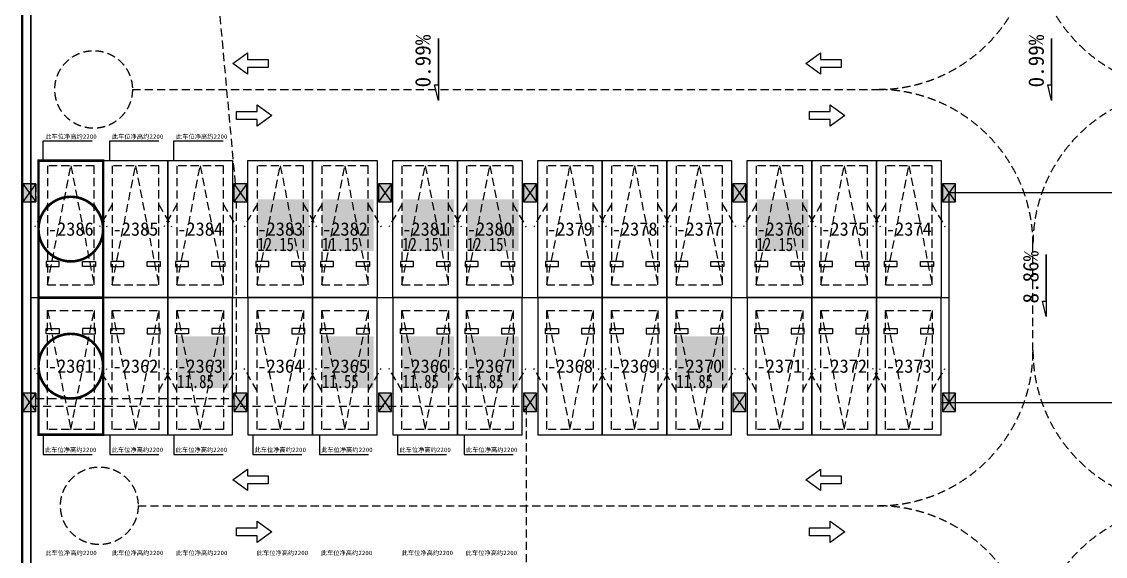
# Model space of a CAD drawing. Header units: millimetres. Extents: x -48310 to 218990, y -633409 to -276709.
# Drawn here: x 8450 to 50347, y -581955 to -561278 of the extents above; entities that cross this region are included whole.
import ezdxf
from ezdxf.enums import TextEntityAlignment as Align

# ---------------------------------------------------------------- set-up
doc = ezdxf.new("R2010")
doc.units = ezdxf.units.MM
doc.header["$LTSCALE"] = 100
doc.linetypes.add('A6-DK-B2F$0$HIDDEN2', pattern=[4.7625, 3.175, -1.5875])
doc.layers.get('Defpoints').update_dxf_attribs({"color": 189})
for name, color, linetype in [('A-DIMS-INSD', 3, 'Continuous'), ('A-LEVEL-RefEdit0', 181, 'Continuous'), ('A-TITLE', 222, 'Continuous'), ('A6-DK-B2F$0$-ACO-DIMS', 144, 'Continuous'), ('A6-DK-B2F$0$A-CONC', 30, 'Continuous'), ('A6-DK-B2F$0$A-PRKG', 175, 'A6-DK-B2F$0$HIDDEN2'), ('A6-DK-B2F$0$A-PRKG-SIGN', 252, 'Continuous'), ('A6-DK-B2F$0$A-TRACK', 77, 'A6-DK-B2F$0$HIDDEN2'), ('A6-DK-B2F$0$A-VOID', 221, 'A6-DK-B2F$0$HIDDEN2'), ('A6-DK-BG-B2F$0$-ACO-DIMS', 144, 'Continuous'), ('A6-DK-BG-B2F$0$A-DRAIN', 152, 'Continuous'), ('A6-W-B2$0$S-WALL-S', 4, 'Continuous'), ('A6-W-B2-BH$0$S-HATCH-S', 252, 'Continuous'), ('a_parking_number', 200, 'Continuous'), ('a_parking_price', 221, 'Continuous'), ('a_parking_sales_mark', 180, 'Continuous'), ('xref(dwg引用图层)', 7, 'Continuous'), ('留孔', 1, 'Continuous')]:
    doc.layers.add(name, color=color, linetype=linetype)
doc.layers.add('A6-W-B2$0$S-EDIT', color=241, linetype='Continuous', plot=False)
doc.styles.add('A6-DK-BG-B2F$0$华文细黑', font='STXIHEI.TTF')
doc.styles.add('华文细黑', font='STXIHEI.TTF')
doc.styles.add('黑体', font='simhei.ttf', dxfattribs={"width": 0.8})

# ---------------------------------------------------------------- blocks, each defined once
blk = doc.blocks.new('A6-W-B2$0$Z-1')
at = {"layer": 'A-DIMS-INSD'}
h = blk.add_hatch(color=252, dxfattribs=at)
h.dxf.hatch_style = 1
h.paths.add_polyline_path([(91833, 54651), (91833, 54151), (92533, 54151), (92533, 54651)])
at = {"layer": 'A6-W-B2$0$S-EDIT'}
for p, q in [((91833, 54151), (92533, 54651)), ((91833, 54651), (92533, 54151))]:
    blk.add_line(p, q, dxfattribs=at)
at = {"layer": 'A6-W-B2$0$S-WALL-S', "color": 0, "linetype": 'ByBlock', "lineweight": -2}
blk.add_lwpolyline([(91833, 54651), (91833, 54151), (92533, 54151), (92533, 54651), (91833, 54651)], dxfattribs=at)
blk = doc.blocks.new('A6-W-B2', base_point=(85957, 40190))
at = {"layer": 'A6-W-B2$0$S-WALL-S', "elevation": 0}
blk.add_lwpolyline([(94407, 81165), (94757, 81165), (94757, 38215), (94407, 38215)], close=True, dxfattribs=at)
at = {"layer": 'A6-W-B2$0$S-WALL-S', "rotation": 270}
for p in [(40306, 164473), (48456, 164473), (54056, 164473), (59656, 164473), (67756, 164473), (75856, 164473), (40306, 156373), (48456, 156373), (54056, 156373), (59656, 156373), (67756, 156373), (75856, 156373)]:
    blk.add_blockref('A6-W-B2$0$Z-1', p, dxfattribs=at)
blk = doc.blocks.new('A6-W-B2-BH', base_point=(85957, 40190))
at = {"layer": 'A6-W-B2-BH$0$S-HATCH-S'}
h = blk.add_hatch(color=256, dxfattribs=at)
h.dxf.hatch_style = 2
h.paths.add_polyline_path([(94757, 40490), (94457, 40490), (94707, 40190), (94757, 40250)])
h.paths.add_polyline_path([(94457, 40490), (94457, 39890), (94707, 40190)])
h.paths.add_polyline_path([(94757, 40130), (94707, 40190), (94457, 39890), (94757, 39890)])
h.paths.add_polyline_path([(94757, 40250), (94707, 40190), (94757, 40130)])
h.paths.add_polyline_path([(94957, 48440), (94757, 48440), (94757, 48160)], flags=17)
h.paths.add_polyline_path([(94957, 48440), (94757, 48160), (94757, 48020), (94957, 47740)])
h.paths.add_polyline_path([(94757, 48020), (94757, 47740), (94957, 47740)], flags=17)
h.paths.add_polyline_path([(94957, 56540), (94757, 56260), (94757, 56120), (94957, 55840)])
h.paths.add_polyline_path([(94957, 56540), (94757, 56540), (94757, 56260)], flags=17)
h.paths.add_polyline_path([(94757, 56120), (94757, 55840), (94957, 55840)], flags=17)
h.paths.add_polyline_path([(94957, 64540), (94757, 64540), (94757, 64260)], flags=17)
h.paths.add_polyline_path([(94957, 64540), (94757, 64260), (94757, 64120), (94957, 63840)])
h.paths.add_polyline_path([(94757, 64120), (94757, 63840), (94957, 63840)], flags=17)
h.paths.add_polyline_path([(94757, 72220), (94707, 72290), (94457, 71940), (94757, 71940)])
h.paths.add_polyline_path([(94757, 72640), (94457, 72640), (94707, 72290), (94757, 72360)])
h.paths.add_polyline_path([(94457, 72640), (94457, 71940), (94707, 72290)])
h.paths.add_polyline_path([(94757, 72360), (94707, 72290), (94757, 72220)])
h.paths.add_polyline_path([(102607, 48440), (102607, 47740), (102857, 48090)])
h.paths.add_polyline_path([(103107, 48440), (102857, 48090), (103107, 47740)])
h.paths.add_polyline_path([(103107, 48440), (102607, 48440), (102857, 48090)])
h.paths.add_polyline_path([(102857, 48090), (102607, 47740), (103107, 47740)])
h.paths.add_polyline_path([(108457, 48090), (108207, 47740), (108707, 47740)])
h.paths.add_polyline_path([(108707, 48440), (108207, 48440), (108457, 48090)])
h.paths.add_polyline_path([(108457, 48090), (108207, 48440), (108207, 47740)])
h.paths.add_polyline_path([(108707, 48440), (108457, 48090), (108707, 47740)])
h.paths.add_polyline_path([(114307, 48440), (114057, 48090), (114307, 47740)])
h.paths.add_polyline_path([(114307, 48440), (113807, 48440), (114057, 48090)])
h.paths.add_polyline_path([(114057, 48090), (113807, 47740), (114307, 47740)])
h.paths.add_polyline_path([(114057, 48090), (113807, 48440), (113807, 47740)])
h.paths.add_polyline_path([(94957, 150440), (94757, 150240), (94757, 150140), (94957, 149940)])
h.paths.add_polyline_path([(94957, 150440), (94757, 150440), (94757, 150240)], flags=17)
h.paths.add_polyline_path([(94757, 150140), (94757, 149940), (94957, 149940)], flags=17)
h.paths.add_polyline_path([(94957, 158490), (94757, 158490), (94757, 158290)], flags=17)
h.paths.add_polyline_path([(94957, 158490), (94757, 158290), (94757, 158190), (94957, 157990)])
h.paths.add_polyline_path([(94757, 158190), (94757, 157990), (94957, 157990)], flags=17)
h.paths.add_polyline_path([(94957, 167840), (94757, 167840), (94757, 167640)], flags=17)
h.paths.add_polyline_path([(94957, 167840), (94757, 167640), (94757, 167540), (94957, 167340)])
h.paths.add_polyline_path([(94757, 167540), (94757, 167340), (94957, 167340)])
h.paths.add_polyline_path([(94957, 174190), (94757, 174190), (94757, 173990)])
h.paths.add_polyline_path([(94757, 173890), (94757, 173690), (94957, 173690)], flags=17)
h.paths.add_polyline_path([(94957, 174190), (94757, 173990), (94757, 173890), (94957, 173690)])
h.paths.add_polyline_path([(94957, 178240), (94757, 178240), (94757, 178040)], flags=17)
h.paths.add_polyline_path([(94957, 178240), (94757, 178040), (94757, 177940), (94957, 177740)])
h.paths.add_polyline_path([(94757, 177940), (94757, 177740), (94957, 177740)], flags=17)
h.paths.add_polyline_path([(94757, 185940), (94757, 185740), (94957, 185740)])
h.paths.add_polyline_path([(94957, 186240), (94757, 186040), (94757, 185940), (94957, 185740)])
h.paths.add_polyline_path([(94957, 186240), (94757, 186240), (94757, 186040)])
h.paths.add_polyline_path([(119607, 330090), (119257, 330090), (119257, 308555), (111997, 308555), (111997, 308205), (119607, 308205)])
h.paths.add_polyline_path([(119607, 313290), (119557, 313340), (119307, 313090), (119607, 313090)], flags=16)
h.paths.add_polyline_path([(119607, 313390), (119557, 313340), (119607, 313290)], flags=16)
h.paths.add_polyline_path([(119607, 313590), (119307, 313590), (119557, 313340), (119607, 313390)], flags=16)
h.paths.add_polyline_path([(119557, 313340), (119307, 313590), (119307, 313090)], flags=16)
h.paths.add_polyline_path([(119607, 330090), (119257, 330090), (119257, 308555), (111997, 308555), (111997, 308205), (119607, 308205), (119607, 313090), (119307, 313090), (119307, 313590), (119607, 313590)], flags=17)
h.paths.add_polyline_path([(119607, 317940), (119307, 317940), (119557, 317690), (119607, 317740)], flags=16)
h.paths.add_polyline_path([(119307, 317940), (119307, 317440), (119557, 317690)], flags=16)
h.paths.add_polyline_path([(119607, 317640), (119557, 317690), (119307, 317440), (119607, 317440)], flags=16)
h.paths.add_polyline_path([(119607, 325640), (119557, 325690), (119307, 325440), (119607, 325440)], flags=16)
h.paths.add_polyline_path([(119607, 325940), (119307, 325940), (119557, 325690), (119607, 325740)], flags=16)
h.paths.add_polyline_path([(119557, 325690), (119307, 325940), (119307, 325440)], flags=16)
h.paths.add_polyline_path([(119607, 325740), (119557, 325690), (119607, 325640)], flags=16)
h.paths.add_polyline_path([(212757, 326040), (212507, 326040), (212757, 325690)], flags=17)
h.paths.add_polyline_path([(212757, 325690), (212507, 325340), (212757, 325340)], flags=17)
h.paths.add_polyline_path([(212757, 317990), (212507, 317990), (212757, 317690)], flags=17)
h.paths.add_polyline_path([(212757, 317690), (212507, 317390), (212757, 317390)], flags=17)
h.paths.add_polyline_path([(212757, 313940), (212507, 313940), (212757, 313640)], flags=17)
h.paths.add_polyline_path([(212757, 313640), (212507, 313340), (212757, 313340)], flags=17)
h.paths.add_polyline_path([(212757, 307840), (212507, 307840), (212757, 307540)], flags=17)
h.paths.add_polyline_path([(212757, 307540), (212507, 307240), (212757, 307240)], flags=17)
h.paths.add_polyline_path([(212757, 303640), (212507, 303640), (212757, 303340)], flags=17)
h.paths.add_polyline_path([(212757, 303340), (212507, 303040), (212757, 303040)], flags=17)
h.paths.add_polyline_path([(212757, 295640), (212507, 295640), (212757, 295340), (212757, 295340)], flags=17)
h.paths.add_polyline_path([(212507, 295640), (212507, 295340), (212757, 295340)], flags=17)
h.paths.add_polyline_path([(212507, 295340), (203767, 295340), (203767, 287250), (204117, 287250), (204117, 294990), (213107, 294990), (213107, 330090), (119607, 330090), (119607, 329740), (212757, 329740), (212757, 295640), (213007, 295640), (213007, 295040), (212507, 295040)])
h.paths.add_polyline_path([(208707, 243040), (221207, 243040), (221207, 250330), (227157, 250330), (227157, 250680), (220907, 250680), (220907, 243340), (208407, 243340), (208407, 217165), (201012, 217165), (201012, 216865), (208707, 216865)])
h.paths.add_polyline_path([(208407, 217165), (208157, 216915), (208207, 216865), (208407, 216865)], flags=16)
h.paths.add_polyline_path([(208407, 217165), (207907, 217165), (208157, 216915)], flags=16)
h.paths.add_polyline_path([(207907, 217165), (207907, 216865), (208107, 216865), (208157, 216915)], flags=16)
h.paths.add_polyline_path([(208157, 216915), (208107, 216865), (208207, 216865)], flags=16)
h.paths.add_polyline_path([(261057, 239240), (260757, 239240), (260757, 239040), (260807, 238990)])
h.paths.add_polyline_path([(261057, 239240), (260807, 238990), (261057, 238740)])
h.paths.add_polyline_path([(260807, 238990), (260757, 238940), (260757, 238740), (261057, 238740)])
h.paths.add_polyline_path([(260757, 239040), (260757, 238940), (260807, 238990)])
h.paths.add_polyline_path([(261057, 231240), (260757, 231240), (260757, 231040), (260807, 230990)])
h.paths.add_polyline_path([(261057, 231240), (260807, 230990), (261057, 230740)])
h.paths.add_polyline_path([(260807, 230990), (260757, 230940), (260757, 230740), (261057, 230740)])
h.paths.add_polyline_path([(260757, 231040), (260757, 230940), (260807, 230990)])
h.paths.add_polyline_path([(261057, 227300), (260757, 227300), (260757, 227100), (260807, 227050)])
h.paths.add_polyline_path([(261057, 227300), (260807, 227050), (261057, 226800)])
h.paths.add_polyline_path([(260807, 227050), (260757, 227000), (260757, 226800), (261057, 226800)])
h.paths.add_polyline_path([(260757, 227100), (260757, 227000), (260807, 227050)])
h.paths.add_polyline_path([(261057, 226800), (260757, 226800), (260757, 205250), (261057, 205250)])
h.paths.add_polyline_path([(260807, 221550), (260757, 221500), (260757, 221300), (261057, 221300)], flags=16)
h.paths.add_polyline_path([(260757, 221600), (260757, 221500), (260807, 221550)], flags=17)
h.paths.add_polyline_path([(261057, 221800), (260757, 221800), (260757, 221600), (260807, 221550)], flags=17)
h.paths.add_polyline_path([(261057, 221800), (260807, 221550), (261057, 221300)], flags=17)
h.paths.add_polyline_path([(261057, 221300), (260757, 221300), (260757, 205250), (261057, 205250)], flags=17)
h.paths.add_polyline_path([(260757, 217440), (260757, 217340), (260807, 217390)], flags=16)
h.paths.add_polyline_path([(261057, 217640), (260757, 217640), (260757, 217440), (260807, 217390)], flags=16)
h.paths.add_polyline_path([(260807, 217390), (260757, 217340), (260757, 217140), (261057, 217140)], flags=16)
h.paths.add_polyline_path([(261057, 217140), (260757, 217140), (260757, 205250), (261057, 205250)])
h.paths.add_polyline_path([(260807, 209390), (260757, 209440), (260757, 209340)], flags=16)
h.paths.add_polyline_path([(261057, 209640), (260757, 209640), (260757, 209440), (260807, 209390)], flags=17)
h.paths.add_polyline_path([(260807, 209390), (260757, 209340), (260757, 209140), (261057, 209140)], flags=16)
h.paths.add_polyline_path([(261057, 209640), (260807, 209390), (261057, 209140)], flags=17)
h.paths.add_polyline_path([(220507, 192300), (220357, 192300), (220507, 192150)], flags=17)
h.paths.add_polyline_path([(220357, 192300), (220357, 192150), (220507, 192150)])
h.paths.add_polyline_path([(220357, 192150), (220007, 192150), (220007, 141780), (227957, 141780), (227957, 142080), (227957, 142130), (220357, 142130)])
h.paths.add_polyline_path([(220007, 183490), (220007, 182990), (220257, 183240)], flags=16)
h.paths.add_polyline_path([(220357, 183490), (220007, 183490), (220257, 183240), (220357, 183340)], flags=17)
h.paths.add_polyline_path([(220257, 183240), (220007, 182990), (220357, 182990), (220357, 183140)], flags=16)
h.paths.add_polyline_path([(220357, 183340), (220257, 183240), (220357, 183140)], flags=17)
h.paths.add_polyline_path([(220357, 182990), (220007, 182990), (220007, 141780), (227957, 141780), (227957, 142080), (227957, 142130), (220357, 142130)])
h.paths.add_polyline_path([(220357, 175140), (220007, 175140), (220257, 174890), (220357, 174990)], flags=17)
h.paths.add_polyline_path([(220007, 175140), (220007, 174640), (220257, 174890)], flags=16)
h.paths.add_polyline_path([(220357, 174790), (220257, 174890), (220007, 174640), (220357, 174640)], flags=17)
h.paths.add_polyline_path([(220357, 174990), (220257, 174890), (220357, 174790)], flags=17)
h.paths.add_polyline_path([(220357, 174640), (220007, 174640), (220007, 141780), (227957, 141780), (227957, 142080), (227957, 142130), (220357, 142130)], flags=17)
h.paths.add_polyline_path([(220257, 166640), (220007, 166390), (220357, 166390), (220357, 166540)], flags=16)
h.paths.add_polyline_path([(220357, 166740), (220257, 166640), (220357, 166540)], flags=16)
h.paths.add_polyline_path([(220357, 166890), (220007, 166890), (220257, 166640), (220357, 166740)], flags=16)
h.paths.add_polyline_path([(220007, 166890), (220007, 166390), (220257, 166640)], flags=16)
h.paths.add_polyline_path([(220357, 166390), (220007, 166390), (220007, 141780), (227957, 141780), (227957, 142080), (227957, 142130), (220357, 142130)], flags=17)
blk = doc.blocks.new('A6-DK-B2F$0$标准车位')
blk.add_lwpolyline([(350, 4600), (1250, 0), (2150, 4600)])
blk.add_lwpolyline([(350, 4600), (2150, 4600), (2150, 0), (350, 0)], close=True)
at = {"layer": 'A6-DK-B2F$0$A-PRKG-SIGN'}
for points in [[(0, -200), (2500, -200), (2500, 5100), (0, 5100)], [(300, 3900), (800, 3900), (800, 3700), (300, 3700)], [(2200, 3900), (1700, 3900), (1700, 3700), (2200, 3700)]]:
    blk.add_lwpolyline(points, close=True, dxfattribs=at)
at = {"layer": 'Defpoints', "color": 8, "linetype": 'A6-DK-B2F$0$HIDDEN2', "extrusion": (-5.18032e-09, 4.98983e-22, 1), "elevation": 0}
for points in [[(350, 1500), (-145, 2357)], [(2150, 1500), (2645, 2357)]]:
    blk.add_lwpolyline(points, dxfattribs=at)
blk = doc.blocks.new('A6-DK-B2F$0$A$C48A675EB')
at = {"layer": 'A6-DK-B2F$0$A-TRACK', "linetype": 'ByBlock'}
blk.add_lwpolyline([(1047, -516), (1047, -195), (50, -195), (50, 195), (1047, 195), (1047, 517), (1759, 0)], close=True, dxfattribs=at)
blk = doc.blocks.new('rewrewr')
at = {"layer": 'A6-DK-B2F$0$-ACO-DIMS'}
blk.add_lwpolyline([(44000, 24000), (50800, 24000), (50800, 32100), (44300, 32100), (44300, 24000)], dxfattribs=at)
at = {"layer": 'A6-DK-B2F$0$-ACO-DIMS', "elevation": 0}
blk.add_lwpolyline([(8800, 28050), (44300, 28050)], dxfattribs=at)
at = {"layer": 'A6-DK-B2F$0$A-CONC'}
for p, q in [((8500, -2125, 0), (8500, 40200, 0)), ((8800, -2125, 0), (8800, 40200, 0))]:
    blk.add_line(p, q, dxfattribs=at)
at = {"layer": 'A6-DK-B2F$0$A-TRACK'}
for p, q in [((12732, 36100), (41550, 36100, 0)), ((47550, 26000, 0), (47550, 30100, 0)), ((12952, 20000, 0), (41550, 20000, 0))]:
    blk.add_line(p, q, dxfattribs=at)
for centre in [(11232, 36100), (11452, 20000, 0)]:
    blk.add_circle(centre, 1500, dxfattribs=at)
for centre, start, end in [((41550, 42100, 0), 270, 0), ((53550, 42100, 0), 180, 270), ((41550, 30100, 0), 0, 90), ((53550, 30100, 0), 90, 180), ((41550, 26000, 0), 270, 0), ((53550, 26000, 0), 180, 270), ((41550, 14000, 0), 0, 90), ((53550, 14000, 0), 90, 180)]:
    blk.add_arc(centre, 6000, start, end, dxfattribs=at)
at = {"layer": 'A6-DK-B2F$0$A-PRKG', "extrusion": (-5.18032e-09, -4.98983e-22, -1), "zscale": -1, "rotation": 180}
for p in [(-9100, 33150, 0), (-11600, 33150, 0), (-14100, 33150, 0), (-17200, 33150, 0), (-19700, 33150, 0), (-22800, 33150, 0), (-25300, 33150, 0), (-28400, 33150, 0), (-30900, 33150, 0), (-33400, 33150, 0), (-36500, 33150, 0), (-39000, 33150, 0), (-41500, 33150, 0)]:
    blk.add_blockref('A6-DK-B2F$0$标准车位', p, dxfattribs=at)
at = {"layer": 'A6-DK-B2F$0$A-PRKG', "extrusion": (-5.18032e-09, 4.98983e-22, -1), "xscale": -1, "zscale": -1}
for p in [(-9100, 22950, 0), (-11600, 22950, 0), (-14100, 22950, 0), (-17200, 22950, 0), (-19700, 22950, 0), (-22800, 22950, 0), (-25300, 22950, 0), (-28400, 22950, 0), (-30900, 22950, 0), (-33400, 22950, 0), (-36500, 22950, 0), (-39000, 22950, 0), (-41500, 22950, 0)]:
    blk.add_blockref('A6-DK-B2F$0$标准车位', p, dxfattribs=at)
at = {"layer": 'A6-DK-B2F$0$A-TRACK', "linetype": 'ByBlock', "xscale": 0.8, "yscale": 0.8, "zscale": 0.8, "rotation": 180}
for p in [(18025, 37104, 0), (40178, 37104, 0), (18025, 21004, 0), (40178, 21004, 0)]:
    blk.add_blockref('A6-DK-B2F$0$A$C48A675EB', p, dxfattribs=at)
at = {"layer": 'A6-DK-B2F$0$A-TRACK', "linetype": 'ByBlock', "xscale": 0.8, "yscale": 0.8, "zscale": 0.8}
for p in [(16712, 35096, 0), (38865, 35096, 0), (16712, 18996, 0), (38865, 18996, 0)]:
    blk.add_blockref('A6-DK-B2F$0$A$C48A675EB', p, dxfattribs=at)
blk = doc.blocks.new('A6-DK-BG-B2F$0$A-DRAIN-INDEX')
blk.add_lwpolyline([(300, 0), (0, 0), (-300, 0), (-500, 0), (-300, 50), (-300, 0)], close=True)
at = {"style": 'A6-DK-BG-B2F$0$华文细黑'}
blk.add_attdef('坡度', text='', height=250, dxfattribs=at).set_placement((0, 100), align=Align.CENTER)
blk = doc.blocks.new('A6-DK-BG-B2F')
at = {"layer": 'A6-DK-BG-B2F$0$-ACO-DIMS'}
blk.add_lwpolyline([(44000, 24000), (50800, 24000), (50800, 32100), (44300, 32100), (44300, 24000)], dxfattribs=at)
at = {"layer": 'A6-DK-BG-B2F$0$-ACO-DIMS', "elevation": 0}
blk.add_lwpolyline([(8800, 28050), (44300, 28050)], dxfattribs=at)
at = {"layer": 'A6-DK-BG-B2F$0$A-DRAIN'}
ref = blk.add_blockref('A6-DK-BG-B2F$0$A-DRAIN-INDEX', (24561, 37176), dxfattribs=dict(at, xscale=3, yscale=3, zscale=3, rotation=90))
ref.add_attrib('坡度', '0.99%', dxfattribs={"layer": '0', "height": 600, "rotation": 90, "style": 'A6-DK-BG-B2F$0$华文细黑'}).set_placement((24261, 37200), align=Align.CENTER)
ref = blk.add_blockref('A6-DK-BG-B2F$0$A-DRAIN-INDEX', (48271, 37176), dxfattribs=dict(at, xscale=3, yscale=3, zscale=3, rotation=90))
ref.add_attrib('坡度', '0.99%', dxfattribs={"layer": '0', "height": 600, "rotation": 90, "style": 'A6-DK-BG-B2F$0$华文细黑'}).set_placement((47971, 37200), align=Align.CENTER)
ref = blk.add_blockref('A6-DK-BG-B2F$0$A-DRAIN-INDEX', (48062, 28817), dxfattribs=dict(at, xscale=3, yscale=3, zscale=3, rotation=90))
ref.add_attrib('坡度', '8.86%', dxfattribs={"layer": '0', "height": 600, "rotation": 90, "style": 'A6-DK-BG-B2F$0$华文细黑'}).set_placement((47762, 28841), align=Align.CENTER)

msp = doc.modelspace()

# ---------------------------------------------------------------- linework, layer by layer
at = {"layer": 'A-TITLE', "elevation": 0}
for points in [[(9283.6, -566650), (9283.6, -565882.3), (11181.3, -565882.3)], [(11859.7, -566650), (11859.7, -565882.3), (13757.4, -565882.3)], [(14338.3, -566650), (14338.3, -565882.3), (16236, -565882.3)], [(9283.6, -577250), (9283.6, -578017.7), (11181.3, -578017.7)], [(11859.7, -577250), (11859.7, -578017.7), (13757.4, -578017.7)], [(14338.3, -577250), (14338.3, -578017.7), (16236, -578017.7)], [(17383.6, -577250), (17383.6, -578017.7), (19281.3, -578017.7)], [(19959.7, -577250), (19959.7, -578017.7), (21857.4, -578017.7)], [(22983.6, -577250), (22983.6, -578017.7), (24881.3, -578017.7)], [(25559.7, -577250), (25559.7, -578017.7), (27457.4, -578017.7)]]:
    msp.add_lwpolyline(points, dxfattribs=at)
at = {"layer": 'A6-DK-B2F$0$A-VOID'}
for points in [[(8800, -559725), (8800, -567550), (9000, -567550), (9000, -568250), (8800, -568250), (8800, -575650), (9000, -575650), (9000, -575850), (16650, -575850), (16650, -575650), (16750, -575650), (16750, -568250), (16650, -568250), (16650, -567550), (16716.8, -567543.9), (16002.2, -559725)], [(27950, -591950), (8800, -591950), (8800, -576150), (27950, -576150)]]:
    msp.add_lwpolyline(points, close=True, dxfattribs=at)
at = {"layer": 'a_parking_sales_mark'}
for points in [[(17563.1, -570149.9), (19563.1, -570149.9), (17563.1, -568149.9), (19563.1, -568149.9)], [(20063.1, -570149.9), (22063.1, -570149.9), (20063.1, -568149.9), (22063.1, -568149.9)], [(23163.1, -570149.9), (25163.1, -570149.9), (23163.1, -568149.9), (25163.1, -568149.9)], [(25663.1, -570149.9), (27663.1, -570149.9), (25663.1, -568149.9), (27663.1, -568149.9)], [(36863.1, -570149.9), (38863.1, -570149.9), (36863.1, -568149.9), (38863.1, -568149.9)], [(14463.1, -575449.9), (16463.1, -575449.9), (14463.1, -573449.9), (16463.1, -573449.9)], [(20063.1, -575449.9), (22063.1, -575449.9), (20063.1, -573449.9), (22063.1, -573449.9)], [(23163.1, -575449.9), (25163.1, -575449.9), (23163.1, -573449.9), (25163.1, -573449.9)], [(25663.1, -575449.9), (27663.1, -575449.9), (25663.1, -573449.9), (27663.1, -573449.9)], [(33763.1, -575449.9), (35763.1, -575449.9), (33763.1, -573449.9), (35763.1, -573449.9)]]:
    msp.add_solid(points, dxfattribs=at)
at = {"layer": '留孔', "color": 1, "const_width": 100, "elevation": 0}
for points in [[(9100, -566650), (11600, -566650), (11600, -571950), (9100, -571950)], [(9100, -571950), (11600, -571950), (11600, -577250), (9100, -577250)]]:
    msp.add_lwpolyline(points, close=True, dxfattribs=at)
for points in [[(11600, -569300, 1), (9100, -569300, 1), (11600, -569300, 1)], [(11600, -574600, 1), (9100, -574600, 1), (11600, -574600, 1)]]:
    msp.add_lwpolyline(points, format="xyb", dxfattribs=at)

# ---------------------------------------------------------------- block references
at = {"layer": 'A-LEVEL-RefEdit0'}
msp.add_blockref('A6-DK-BG-B2F', (0, -600000), dxfattribs=at)
at = {"layer": 'xref(dwg引用图层)'}
for name in ['rewrewr', 'A6-W-B2', 'A6-W-B2-BH']:
    msp.add_blockref(name, (0, -600000), dxfattribs=at)

# ---------------------------------------------------------------- texts
at = {"layer": 'A-TITLE', "char_height": 172.8, "style": '华文细黑'}
for insert, attachment_point in [((9360.4, -565827.5, 0), 7), ((11936.5, -565827.5, 0), 7), ((14415.1, -565827.5, 0), 7), ((9350.3, -577748.9, 0), 1), ((11926.4, -577748.9, 0), 1), ((14405, -577748.9, 0), 1), ((17450.3, -577748.9, 0), 1), ((20026.4, -577748.9, 0), 1), ((23050.3, -577748.9, 0), 1), ((25626.4, -577748.9, 0), 1), ((9360.4, -581927.5, 0), 7), ((11936.5, -581927.5, 0), 7), ((14415.1, -581927.5, 0), 7), ((17536.5, -581927.5, 0), 7), ((20015.1, -581927.5, 0), 7), ((23136.5, -581927.5, 0), 7), ((25615.1, -581927.5, 0), 7)]:
    msp.add_mtext_dynamic_manual_height_columns('{\\fSimSun|b0|i0|c134|p2;此车位净高约2200}', width=2335.659, gutter_width=12.5, heights=[0], dxfattribs=dict(at, insert=insert, attachment_point=attachment_point))
at = {"layer": 'a_parking_number', "style": '华文细黑'}
for s, p in [('-2386', (10350, -569300, 0)), ('-2385', (12850, -569300, 0)), ('-2384', (15350, -569300, 0)), ('-2383', (18450, -569300, 0)), ('-2382', (20950, -569300, 0)), ('-2381', (24050, -569300, 0)), ('-2380', (26550, -569300, 0)), ('-2379', (29650, -569300, 0)), ('-2378', (32150, -569300, 0)), ('-2377', (34650, -569300, 0)), ('-2376', (37750, -569300, 0)), ('-2375', (40250, -569300, 0)), ('-2374', (42750, -569300, 0)), ('-2361', (10350, -574600, 0)), ('-2362', (12850, -574600, 0)), ('-2363', (15350, -574600, 0)), ('-2364', (18450, -574600, 0)), ('-2365', (20950, -574600, 0)), ('-2366', (24050, -574600, 0)), ('-2367', (26550, -574600, 0)), ('-2368', (29650, -574600, 0)), ('-2369', (32150, -574600, 0)), ('-2370', (34650, -574600, 0)), ('-2371', (37750, -574600, 0)), ('-2372', (40250, -574600, 0)), ('-2373', (42750, -574600, 0))]:
    msp.add_text(s, height=520, dxfattribs=at).set_placement(p, align=Align.MIDDLE)
at = {"layer": 'a_parking_price', "style": '黑体', "width": 0.8}
for s, p in [('12.15', (17563.1, -570149.9)), ('11.15', (20063.1, -570149.9)), ('12.15', (23163.1, -570149.9)), ('12.15', (25663.1, -570149.9)), ('12.15', (36863.1, -570149.9)), ('11.85', (14463.1, -575449.9)), ('11.55', (20063.1, -575449.9)), ('11.85', (23163.1, -575449.9)), ('11.85', (25663.1, -575449.9)), ('11.85', (33763.1, -575449.9))]:
    msp.add_text(s, height=520, dxfattribs=at).set_placement(p)

doc.saveas('drawing.dxf')
